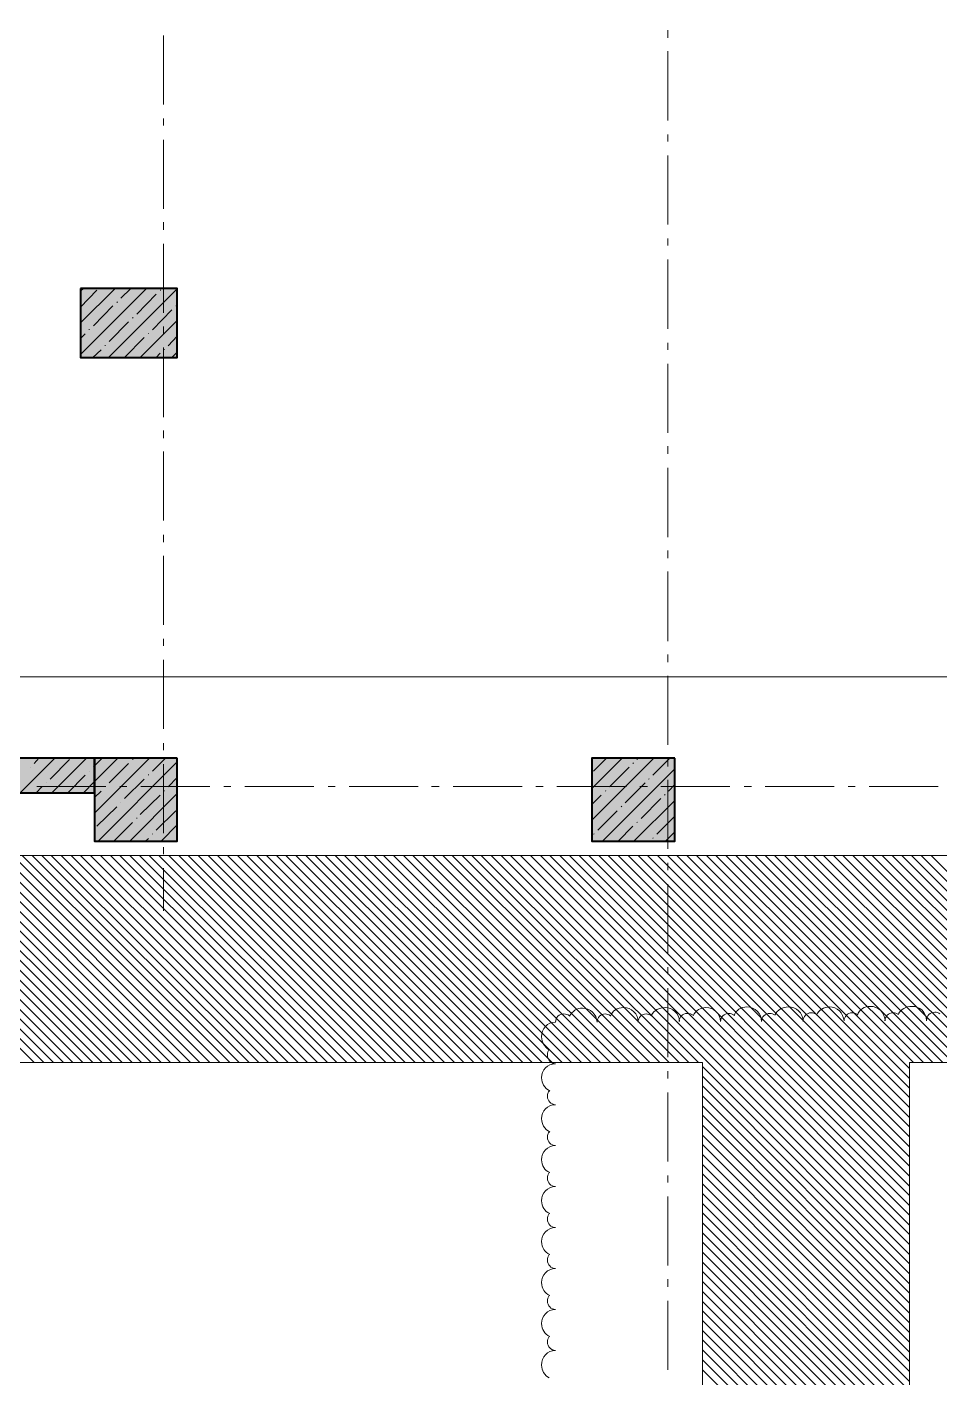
# Model space of a CAD drawing. Header units: millimetres. Extents: x -401725 to 250493, y 305116 to 802890.
# Drawn here: x -375120.402 to -375117.801, y 508979.047 to 508982.895 of the extents above; entities that cross this region are included whole.
import ezdxf

# ---------------------------------------------------------------- set-up
doc = ezdxf.new("R2010")
doc.units = ezdxf.units.MM
doc.layers.add('PDF _Геометрия', color=7, linetype='Continuous', true_color=0x1d1d1d)
doc.layers.add('PDF _Сплошная заливка', color=7, linetype='Continuous', true_color=0xffffff)

msp = doc.modelspace()

# ---------------------------------------------------------------- linework, layer by layer
at = {"layer": 'PDF _Геометрия', "color": 7, "lineweight": 9}
for points in [[(-375116.2147, 508980.5355), (-375116.2147, 508980.8121), (-375115.9781, 508980.8121), (-375115.9781, 508982.362), (-375116.8714, 508982.362), (-375116.8714, 508980.5355), (-375129.9025, 508980.5355), (-375129.9025, 508986.5202), (-375130.4225, 508986.5202), (-375130.4225, 508984.177), (-375130.7425, 508984.177), (-375130.7425, 508983.4687), (-375130.5441, 508983.4687), (-375130.5441, 508982.8787), (-375130.7425, 508982.8787), (-375130.7425, 508980.7721), (-375130.4225, 508980.7721), (-375130.4225, 508979.4922), (-375129.9025, 508979.4922), (-375129.9025, 508979.9455), (-375118.478, 508979.9455), (-375118.478, 508976.4606), (-375117.888, 508976.4606), (-375117.888, 508979.9455)], [(-375120.0131, 508982.8705), (-375120.0131, 508982.6738)], [(-375118.5764, 508982.8855), (-375118.5764, 508982.8638)], [(-375118.5764, 508982.8255), (-375118.5764, 508982.6288)], [(-375120.0131, 508982.6338), (-375120.0131, 508982.6138)], [(-375118.5764, 508982.5888), (-375118.5764, 508982.5688)], [(-375120.0131, 508982.5738), (-375120.0131, 508982.3771)], [(-375118.5764, 508982.5288), (-375118.5764, 508982.3321)], [(-375120.0131, 508982.3388), (-375120.0131, 508982.3171)], [(-375118.5764, 508982.2921), (-375118.5764, 508982.2721)], [(-375120.0131, 508982.2771), (-375120.0131, 508982.0805)], [(-375118.5764, 508982.2321), (-375118.5764, 508982.0355)], [(-375120.0131, 508982.0421), (-375120.0131, 508982.0205)], [(-375120.0131, 508981.9821), (-375120.0131, 508981.7838)], [(-375118.5764, 508981.9955), (-375118.5764, 508981.9755)], [(-375118.5764, 508981.9355), (-375118.5764, 508981.7388)], [(-375120.0131, 508981.7455), (-375120.0131, 508981.7238)], [(-375120.0131, 508981.6855), (-375120.0131, 508981.4888)], [(-375118.5764, 508981.7005), (-375118.5764, 508981.6788)], [(-375118.5764, 508981.6388), (-375118.5764, 508981.4421)], [(-375120.0131, 508981.4488), (-375120.0131, 508981.4271)], [(-375118.5764, 508981.4038), (-375118.5764, 508981.3821)], [(-375120.0131, 508981.3888), (-375120.0131, 508981.1921)], [(-375118.5764, 508981.3438), (-375118.5764, 508981.1455)], [(-375120.0131, 508981.1521), (-375120.0131, 508981.1321)], [(-375120.0131, 508981.0921), (-375120.0131, 508980.8955)], [(-375118.5764, 508981.1071), (-375118.5764, 508981.0855)], [(-375118.5764, 508981.0471), (-375118.5764, 508980.8505)], [(-375120.0131, 508980.8555), (-375120.0131, 508980.8355)], [(-375120.0131, 508980.7955), (-375120.0131, 508980.5988)], [(-375118.5764, 508980.8105), (-375118.5764, 508980.7888)], [(-375118.5764, 508980.7505), (-375118.5764, 508980.5538)], [(-375120.1781, 508980.7321), (-375120.3747, 508980.7321)], [(-375120.1181, 508980.7321), (-375120.1381, 508980.7321)], [(-375119.8814, 508980.7321), (-375120.0781, 508980.7321)], [(-375119.8214, 508980.7321), (-375119.8414, 508980.7321)], [(-375119.5847, 508980.7321), (-375119.7814, 508980.7321)], [(-375119.5247, 508980.7321), (-375119.5447, 508980.7321)], [(-375119.2881, 508980.7321), (-375119.4847, 508980.7321)], [(-375119.2281, 508980.7321), (-375119.2497, 508980.7321)], [(-375118.9914, 508980.7321), (-375119.1881, 508980.7321)], [(-375118.9314, 508980.7321), (-375118.9531, 508980.7321)], [(-375118.6947, 508980.7321), (-375118.8931, 508980.7321)], [(-375118.6347, 508980.7321), (-375118.6564, 508980.7321)], [(-375118.3997, 508980.7321), (-375118.5964, 508980.7321)], [(-375118.3381, 508980.7321), (-375118.3597, 508980.7321)], [(-375118.1031, 508980.7321), (-375118.2997, 508980.7321)], [(-375118.0431, 508980.7321), (-375118.0631, 508980.7321)], [(-375117.8064, 508980.7321), (-375118.0031, 508980.7321)], [(-375120.0131, 508980.5588), (-375120.0131, 508980.5388)], [(-375118.5764, 508980.5138), (-375118.5764, 508980.4938)], [(-375120.0131, 508980.4988), (-375120.0131, 508980.3771)], [(-375118.5764, 508980.4538), (-375118.5764, 508980.2571)], [(-375118.5764, 508980.2171), (-375118.5764, 508980.1971)], [(-375118.5764, 508980.1571), (-375118.5764, 508979.9605)], [(-375117.8881, 508979.9455), (-375105.0721, 508979.9455)], [(-375118.5764, 508979.9205), (-375118.5764, 508979.9005)], [(-375118.5764, 508979.8605), (-375118.5764, 508979.6638)], [(-375118.5764, 508979.6238), (-375118.5764, 508979.6038)], [(-375118.5764, 508979.5638), (-375118.5764, 508979.3671)], [(-375118.5764, 508979.3288), (-375118.5764, 508979.3071)], [(-375118.5764, 508979.2671), (-375118.5764, 508979.0705)]]:
    msp.add_lwpolyline(points, dxfattribs=at)
at = {"layer": 'PDF _Геометрия', "lineweight": 9}
for points in [[(-375120.2497, 508982.1421), (-375120.2414, 508982.1504)], [(-375120.2497, 508982.0521), (-375120.1514, 508982.1504)], [(-375120.2497, 508981.9621), (-375120.0614, 508982.1504)], [(-375120.2497, 508982.0971), (-375120.2031, 508982.1454)], [(-375120.1697, 508981.9538), (-375119.9747, 508982.1488)], [(-375120.1347, 508982.1221), (-375120.1064, 508982.1504)], [(-375120.0897, 508982.0771), (-375120.0347, 508982.1338)], [(-375120.0231, 508982.1455), (-375120.0214, 508982.1455)], [(-375120.2131, 508982.0438), (-375120.1581, 508982.1004)], [(-375120.1464, 508982.1105), (-375120.1447, 508982.1121)], [(-375120.0447, 508982.0321), (-375119.9897, 508982.0888)], [(-375119.9781, 508982.1005), (-375119.9764, 508982.1005)], [(-375120.1681, 508981.9988), (-375120.1131, 508982.0554)], [(-375120.1014, 508982.0655), (-375120.0997, 508982.0671)], [(-375120.0797, 508981.9538), (-375119.9747, 508982.0588)], [(-375120.2497, 508982.0071), (-375120.2364, 508982.0205)], [(-375120.2247, 508982.0321), (-375120.2247, 508982.0338)], [(-375120.1247, 508981.9538), (-375120.0681, 508982.0104)], [(-375120.0564, 508982.0205), (-375120.0564, 508982.0221)], [(-375119.9997, 508981.9871), (-375119.9747, 508982.0138)], [(-375120.2147, 508981.9538), (-375120.1914, 508981.9755)], [(-375120.1797, 508981.9871), (-375120.1797, 508981.9888)], [(-375120.0114, 508981.9755), (-375120.0114, 508981.9771)], [(-375120.0347, 508981.9538), (-375120.0231, 508981.9655)], [(-375119.9897, 508981.9538), (-375119.9747, 508981.9688)], [(-375120.4214, 508980.7138), (-375120.3231, 508980.8121)], [(-375120.3931, 508980.7871), (-375120.3931, 508980.7871)], [(-375120.3814, 508980.7971), (-375120.3681, 508980.8121)], [(-375120.3364, 508980.7521), (-375120.2814, 508980.8088)], [(-375120.3314, 508980.7138), (-375120.2331, 508980.8121)], [(-375120.2131, 508980.7871), (-375120.2097, 508980.7905), (-375120.1881, 508980.8121)], [(-375120.2097, 508980.7455), (-375120.1431, 508980.8121)], [(-375120.2097, 508980.6555), (-375120.0531, 508980.8121)], [(-375120.1997, 508980.5755), (-375119.9747, 508980.8021)], [(-375120.1681, 508980.7421), (-375120.1131, 508980.7971)], [(-375120.1014, 508980.8088), (-375120.0997, 508980.8105)], [(-375120.0447, 508980.7755), (-375120.0081, 508980.8121)], [(-375118.7931, 508980.7255), (-375118.7064, 508980.8121)], [(-375118.7931, 508980.6355), (-375118.6164, 508980.8121)], [(-375118.7881, 508980.7755), (-375118.7514, 508980.8121)], [(-375118.7631, 508980.5755), (-375118.5564, 508980.7821)], [(-375118.7431, 508980.7305), (-375118.6864, 508980.7871)], [(-375118.6764, 508980.7971), (-375118.6747, 508980.7988)], [(-375118.6647, 508980.8088), (-375118.6614, 508980.8121)], [(-375118.6197, 508980.7638), (-375118.5714, 508980.8121)], [(-375120.3481, 508980.7421), (-375120.3481, 508980.7421)], [(-375120.2864, 508980.7138), (-375120.2364, 508980.7638)], [(-375120.2414, 508980.7138), (-375120.2097, 508980.7455)], [(-375120.2247, 508980.7755), (-375120.2247, 508980.7755)], [(-375120.1247, 508980.6971), (-375120.0681, 508980.7521)], [(-375120.0564, 508980.7638), (-375120.0564, 508980.7655)], [(-375119.9997, 508980.7305), (-375119.9747, 508980.7571)], [(-375118.6981, 508980.6855), (-375118.6414, 508980.7421)], [(-375118.6314, 508980.7521), (-375118.6297, 508980.7538)], [(-375120.3764, 508980.7138), (-375120.3597, 508980.7305)], [(-375120.2097, 508980.7005), (-375120.1914, 508980.7188)], [(-375120.1797, 508980.7305), (-375120.1797, 508980.7305)], [(-375120.1097, 508980.5755), (-375119.9747, 508980.7121)], [(-375120.0797, 508980.6521), (-375120.0231, 508980.7071)], [(-375120.0114, 508980.7188), (-375120.0114, 508980.7205)], [(-375118.7931, 508980.6805), (-375118.7664, 508980.7071)], [(-375118.7547, 508980.7188), (-375118.7531, 508980.7205)], [(-375118.5864, 508980.7071), (-375118.5847, 508980.7088)], [(-375118.5747, 508980.7188), (-375118.5564, 508980.7371)], [(-375120.2031, 508980.6188), (-375120.1464, 508980.6738)], [(-375120.1347, 508980.6855), (-375120.1347, 508980.6855)], [(-375118.7097, 508980.6738), (-375118.7081, 508980.6755)], [(-375118.6731, 508980.5755), (-375118.5564, 508980.6921)], [(-375118.6531, 508980.6405), (-375118.5964, 508980.6971)], [(-375120.1547, 508980.5755), (-375120.1014, 508980.6288)], [(-375120.0897, 508980.6405), (-375120.0897, 508980.6421)], [(-375120.0347, 508980.6071), (-375119.9781, 508980.6621)], [(-375118.7764, 508980.6071), (-375118.7214, 508980.6621)], [(-375118.6647, 508980.6288), (-375118.6631, 508980.6305)], [(-375118.6081, 508980.5955), (-375118.5564, 508980.6471)], [(-375120.0447, 508980.5955), (-375120.0447, 508980.5971)], [(-375120.0197, 508980.5755), (-375119.9747, 508980.6221)], [(-375118.7881, 508980.5955), (-375118.7864, 508980.5971)], [(-375118.7181, 508980.5755), (-375118.6764, 508980.6188)], [(-375118.5831, 508980.5755), (-375118.5564, 508980.6021)], [(-375120.0647, 508980.5755), (-375120.0564, 508980.5838)], [(-375119.9764, 508980.5755), (-375119.9747, 508980.5771)], [(-375118.6197, 508980.5838), (-375118.6181, 508980.5855)]]:
    msp.add_lwpolyline(points, dxfattribs=at)
at = {"layer": 'PDF _Геометрия', "color": 7, "lineweight": 40}
for points in [[(-375120.2497, 508982.1504), (-375120.2497, 508981.9538), (-375119.9747, 508981.9538), (-375119.9747, 508982.1504)], [(-375121.2147, 508980.7138), (-375120.2098, 508980.7138), (-375120.2098, 508980.8121), (-375121.2147, 508980.8121)], [(-375119.9747, 508980.8121), (-375120.2097, 508980.8121), (-375120.2097, 508980.5755), (-375119.9747, 508980.5755)], [(-375118.5564, 508980.8121), (-375118.7931, 508980.8121), (-375118.7931, 508980.5755), (-375118.5564, 508980.5755)]]:
    msp.add_lwpolyline(points, close=True, dxfattribs=at)
at = {"layer": 'PDF _Геометрия', "color": 8, "lineweight": 9, "true_color": 0x808080}
msp.add_lwpolyline([(-375134.6731, 508981.0438), (-375091.6389, 508981.0438)], dxfattribs=at)
at = {"layer": 'PDF _Геометрия', "color": 9, "lineweight": 9, "true_color": 0xc3c3c3}
for points in [[(-375120.3814, 508979.9455), (-375120.973, 508980.5354)], [(-375120.3547, 508979.9455), (-375120.9447, 508980.5354)], [(-375120.3264, 508979.9455), (-375120.9164, 508980.5354)], [(-375120.2981, 508979.9455), (-375120.8897, 508980.5354)], [(-375120.2714, 508979.9455), (-375120.8614, 508980.5354)], [(-375120.2431, 508979.9455), (-375120.833, 508980.5354)], [(-375120.2147, 508979.9455), (-375120.8064, 508980.5354)], [(-375120.1881, 508979.9455), (-375120.778, 508980.5354)], [(-375120.1597, 508979.9455), (-375120.7497, 508980.5354)], [(-375120.1314, 508979.9455), (-375120.723, 508980.5354)], [(-375120.1031, 508979.9455), (-375120.6947, 508980.5354)], [(-375120.0764, 508979.9455), (-375120.6664, 508980.5354)], [(-375120.0481, 508979.9455), (-375120.638, 508980.5354)], [(-375120.0197, 508979.9455), (-375120.6114, 508980.5354)], [(-375119.9931, 508979.9455), (-375120.583, 508980.5354)], [(-375119.9647, 508979.9455), (-375120.5547, 508980.5354)], [(-375119.9364, 508979.9455), (-375120.528, 508980.5354)], [(-375119.9097, 508979.9455), (-375120.4997, 508980.5354)], [(-375119.8814, 508979.9455), (-375120.4714, 508980.5354)], [(-375119.8531, 508979.9455), (-375120.443, 508980.5354)], [(-375119.8247, 508979.9455), (-375120.4164, 508980.5354)], [(-375119.7981, 508979.9455), (-375120.388, 508980.5354)], [(-375119.7697, 508979.9455), (-375120.3597, 508980.5354)], [(-375119.7414, 508979.9455), (-375120.333, 508980.5354)], [(-375119.7147, 508979.9455), (-375120.3047, 508980.5354)], [(-375119.6864, 508979.9455), (-375120.2764, 508980.5354)], [(-375119.6581, 508979.9455), (-375120.2497, 508980.5354)], [(-375119.6297, 508979.9455), (-375120.2214, 508980.5354)], [(-375119.6031, 508979.9455), (-375120.193, 508980.5354)], [(-375119.5747, 508979.9455), (-375120.1647, 508980.5354)], [(-375119.5464, 508979.9455), (-375120.138, 508980.5354)], [(-375119.5197, 508979.9455), (-375120.1097, 508980.5354)], [(-375119.4914, 508979.9455), (-375120.0814, 508980.5354)], [(-375119.4631, 508979.9455), (-375120.0547, 508980.5354)], [(-375119.4364, 508979.9455), (-375120.0264, 508980.5354)], [(-375119.4081, 508979.9455), (-375119.998, 508980.5354)], [(-375119.3797, 508979.9455), (-375119.9697, 508980.5354)], [(-375119.3514, 508979.9455), (-375119.943, 508980.5354)], [(-375119.3247, 508979.9455), (-375119.9147, 508980.5354)], [(-375119.2964, 508979.9455), (-375119.8864, 508980.5354)], [(-375119.2681, 508979.9455), (-375119.8597, 508980.5354)], [(-375119.2414, 508979.9455), (-375119.8314, 508980.5354)], [(-375119.2131, 508979.9455), (-375119.803, 508980.5354)], [(-375119.1847, 508979.9455), (-375119.7764, 508980.5354)], [(-375119.1581, 508979.9455), (-375119.748, 508980.5354)], [(-375119.1297, 508979.9455), (-375119.7197, 508980.5354)], [(-375119.1014, 508979.9455), (-375119.6914, 508980.5354)], [(-375119.0731, 508979.9455), (-375119.6647, 508980.5354)], [(-375119.0464, 508979.9455), (-375119.6364, 508980.5354)], [(-375119.0181, 508979.9455), (-375119.608, 508980.5354)], [(-375118.9897, 508979.9455), (-375119.5814, 508980.5354)], [(-375118.9631, 508979.9455), (-375119.553, 508980.5354)], [(-375118.9347, 508979.9455), (-375119.5247, 508980.5354)], [(-375118.9064, 508979.9455), (-375119.498, 508980.5354)], [(-375118.8781, 508979.9455), (-375119.4697, 508980.5354)], [(-375118.8514, 508979.9455), (-375119.4414, 508980.5354)], [(-375118.8231, 508979.9455), (-375119.413, 508980.5354)], [(-375118.7947, 508979.9455), (-375119.3864, 508980.5354)], [(-375118.7681, 508979.9455), (-375119.358, 508980.5354)], [(-375118.7397, 508979.9455), (-375119.3297, 508980.5354)], [(-375118.7114, 508979.9455), (-375119.303, 508980.5354)], [(-375118.6847, 508979.9455), (-375119.2747, 508980.5354)], [(-375118.6564, 508979.9455), (-375119.2464, 508980.5354)], [(-375118.6281, 508979.9455), (-375119.218, 508980.5354)], [(-375118.5997, 508979.9455), (-375119.1914, 508980.5354)], [(-375118.5731, 508979.9455), (-375119.163, 508980.5354)], [(-375118.5447, 508979.9455), (-375119.1347, 508980.5354)], [(-375118.5164, 508979.9455), (-375119.108, 508980.5354)], [(-375118.4897, 508979.9455), (-375119.0797, 508980.5354)], [(-375117.8881, 508979.3721), (-375119.0513, 508980.5354)], [(-375117.8881, 508979.3988), (-375119.0247, 508980.5354)], [(-375117.8881, 508979.4271), (-375118.9963, 508980.5354)], [(-375117.8881, 508979.4555), (-375118.968, 508980.5354)], [(-375117.8881, 508979.4821), (-375118.9397, 508980.5354)], [(-375117.8881, 508979.5105), (-375118.913, 508980.5354)], [(-375117.8881, 508979.5388), (-375118.8847, 508980.5354)], [(-375117.8881, 508979.5671), (-375118.8564, 508980.5354)], [(-375117.8881, 508979.5938), (-375118.8297, 508980.5354)], [(-375117.8881, 508979.6221), (-375118.8014, 508980.5354)], [(-375117.8881, 508979.6505), (-375118.773, 508980.5354)], [(-375117.8881, 508979.6771), (-375118.7464, 508980.5354)], [(-375117.8881, 508979.7055), (-375118.718, 508980.5354)], [(-375117.8881, 508979.7338), (-375118.6897, 508980.5354)], [(-375117.8881, 508979.7621), (-375118.6614, 508980.5354)], [(-375117.8881, 508979.7888), (-375118.6347, 508980.5354)], [(-375117.8881, 508979.8171), (-375118.6064, 508980.5354)], [(-375117.8881, 508979.8455), (-375118.578, 508980.5354)], [(-375117.8881, 508979.8721), (-375118.5514, 508980.5354)], [(-375117.8881, 508979.9005), (-375118.523, 508980.5354)], [(-375117.8881, 508979.9288), (-375118.4947, 508980.5354)], [(-375117.8764, 508979.9455), (-375118.4664, 508980.5354)], [(-375117.8481, 508979.9455), (-375118.4397, 508980.5354)], [(-375117.8214, 508979.9455), (-375118.4114, 508980.5354)], [(-375117.7931, 508979.9455), (-375118.383, 508980.5354)], [(-375117.7647, 508979.9455), (-375118.3564, 508980.5354)], [(-375117.7381, 508979.9455), (-375118.328, 508980.5354)], [(-375117.7097, 508979.9455), (-375118.2997, 508980.5354)], [(-375117.6814, 508979.9455), (-375118.273, 508980.5354)], [(-375117.6531, 508979.9455), (-375118.2447, 508980.5354)], [(-375117.6264, 508979.9455), (-375118.2164, 508980.5354)], [(-375117.5981, 508979.9455), (-375118.188, 508980.5354)], [(-375117.5697, 508979.9455), (-375118.1614, 508980.5354)], [(-375117.5431, 508979.9455), (-375118.133, 508980.5354)], [(-375117.5147, 508979.9455), (-375118.1047, 508980.5354)], [(-375117.4864, 508979.9455), (-375118.078, 508980.5354)], [(-375117.4597, 508979.9455), (-375118.0497, 508980.5354)], [(-375117.4314, 508979.9455), (-375118.0214, 508980.5354)], [(-375117.4031, 508979.9455), (-375117.9947, 508980.5354)], [(-375117.3747, 508979.9455), (-375117.9664, 508980.5354)], [(-375117.3481, 508979.9455), (-375117.938, 508980.5354)], [(-375117.3197, 508979.9455), (-375117.9097, 508980.5354)], [(-375117.2914, 508979.9455), (-375117.883, 508980.5354)], [(-375117.2647, 508979.9455), (-375117.8547, 508980.5354)], [(-375117.2364, 508979.9455), (-375117.8264, 508980.5354)], [(-375117.8881, 508979.3438), (-375118.478, 508979.9338)], [(-375117.8881, 508979.3155), (-375118.478, 508979.9071)], [(-375117.8881, 508979.2888), (-375118.478, 508979.8788)], [(-375117.8881, 508979.2605), (-375118.478, 508979.8504)], [(-375117.8881, 508979.2321), (-375118.478, 508979.8221)], [(-375117.8881, 508979.2038), (-375118.478, 508979.7954)], [(-375117.8881, 508979.1771), (-375118.478, 508979.7671)], [(-375117.8881, 508979.1488), (-375118.478, 508979.7388)], [(-375117.8881, 508979.1205), (-375118.478, 508979.7121)], [(-375117.8881, 508979.0938), (-375118.478, 508979.6838)], [(-375117.8881, 508979.0655), (-375118.478, 508979.6554)], [(-375117.8881, 508979.0371), (-375118.478, 508979.6288)], [(-375117.8881, 508979.0105), (-375118.478, 508979.6004)], [(-375117.8881, 508978.9821), (-375118.478, 508979.5721)], [(-375117.8881, 508978.9538), (-375118.478, 508979.5438)], [(-375117.8881, 508978.9255), (-375118.478, 508979.5171)], [(-375117.8881, 508978.8988), (-375118.478, 508979.4888)], [(-375117.8881, 508978.8705), (-375118.478, 508979.4604)], [(-375117.8881, 508978.8421), (-375118.478, 508979.4338)], [(-375117.8881, 508978.8155), (-375118.478, 508979.4054)], [(-375117.8881, 508978.7871), (-375118.478, 508979.3771)], [(-375117.8881, 508978.7588), (-375118.478, 508979.3504)], [(-375117.8881, 508978.7305), (-375118.478, 508979.3221)], [(-375117.8881, 508978.7038), (-375118.478, 508979.2938)], [(-375117.8881, 508978.6755), (-375118.478, 508979.2654)], [(-375117.8881, 508978.6471), (-375118.478, 508979.2388)], [(-375117.8881, 508978.6205), (-375118.478, 508979.2104)], [(-375117.8881, 508978.5921), (-375118.478, 508979.1821)], [(-375117.8881, 508978.5638), (-375118.478, 508979.1554)], [(-375117.8881, 508978.5371), (-375118.478, 508979.1271)], [(-375117.8881, 508978.5088), (-375118.478, 508979.0988)], [(-375117.8881, 508978.4805), (-375118.478, 508979.0704)]]:
    msp.add_lwpolyline(points, dxfattribs=at)
at = {"layer": 'PDF _Геометрия', "color": 1, "lineweight": 9}
for points in [[(-375118.8964, 508980.0604), (-375118.8964, 508980.0604)], [(-375118.7781, 508980.0605), (-375118.7781, 508980.0605)], [(-375118.6614, 508980.0605), (-375118.6614, 508980.0605)], [(-375118.5447, 508980.0621), (-375118.5447, 508980.0621)], [(-375118.4264, 508980.0621), (-375118.4264, 508980.0621)], [(-375118.3097, 508980.0621), (-375118.3097, 508980.0621)], [(-375118.1914, 508980.0638), (-375118.1914, 508980.0621)], [(-375118.0747, 508980.0638), (-375118.0747, 508980.0638)], [(-375117.9581, 508980.0638), (-375117.9581, 508980.0638)], [(-375117.8397, 508980.0655), (-375117.8397, 508980.0638)], [(-375118.8964, 508979.9421), (-375118.8964, 508979.9421)], [(-375118.8964, 508979.8254), (-375118.8964, 508979.8254)], [(-375118.8964, 508979.7088), (-375118.8964, 508979.7088)], [(-375118.8964, 508979.5921), (-375118.8964, 508979.5921)], [(-375118.8964, 508979.4754), (-375118.8964, 508979.4754)], [(-375118.8964, 508979.3588), (-375118.8964, 508979.3588)], [(-375118.8964, 508979.2421), (-375118.8964, 508979.2421)], [(-375118.8964, 508979.1254), (-375118.8964, 508979.1254)]]:
    msp.add_lwpolyline(points, dxfattribs=at)
for centre in [(-375118.7027, 508980.0609), (-375118.351, 508980.0625), (-375117.9993, 508980.0642)]:
    msp.add_arc(centre, 0.0413, 359.4352, 90.5648, dxfattribs=at)
for points in [[(-375118.8564, 508980.0771), (-375118.8497, 508980.0921), (-375118.8347, 508980.1005), (-375118.8197, 508980.1005)], [(-375118.8197, 508980.1005), (-375118.7981, 508980.1005), (-375118.7797, 508980.0838), (-375118.7781, 508980.0605)], [(-375118.7397, 508980.0771), (-375118.7347, 508980.0938), (-375118.7197, 508980.1021), (-375118.7031, 508980.1021)], [(-375118.6231, 508980.0805), (-375118.6164, 508980.0938), (-375118.6014, 508980.1021), (-375118.5847, 508980.1021)], [(-375118.5847, 508980.1021), (-375118.5631, 508980.1021), (-375118.5447, 508980.0854), (-375118.5431, 508980.0621)], [(-375118.5047, 508980.0788), (-375118.4981, 508980.0938), (-375118.4831, 508980.1021), (-375118.4681, 508980.1021)], [(-375118.4681, 508980.1021), (-375118.4464, 508980.1021), (-375118.4281, 508980.0854), (-375118.4264, 508980.0621)], [(-375118.3881, 508980.0788), (-375118.3831, 508980.0955), (-375118.3681, 508980.1038), (-375118.3514, 508980.1038)], [(-375118.2714, 508980.0821), (-375118.2647, 508980.0955), (-375118.2497, 508980.1038), (-375118.2331, 508980.1038)], [(-375118.2331, 508980.1038), (-375118.2114, 508980.1038), (-375118.1914, 508980.0871), (-375118.1914, 508980.0638)], [(-375118.1914, 508980.0638), (-375118.1914, 508980.0771), (-375118.1814, 508980.0871), (-375118.1681, 508980.0871)], [(-375118.1681, 508980.0871), (-375118.1631, 508980.0871), (-375118.1581, 508980.0854), (-375118.1531, 508980.0821)], [(-375118.1531, 508980.0805), (-375118.1464, 508980.0955), (-375118.1314, 508980.1038), (-375118.1164, 508980.1038)], [(-375118.1164, 508980.1038), (-375118.0947, 508980.1038), (-375118.0764, 508980.0871), (-375118.0747, 508980.0638)], [(-375118.0747, 508980.0638), (-375118.0747, 508980.0771), (-375118.0647, 508980.0871), (-375118.0514, 508980.0871)], [(-375118.0514, 508980.0871), (-375118.0464, 508980.0871), (-375118.0414, 508980.0854), (-375118.0364, 508980.0821)], [(-375118.0364, 508980.0805), (-375118.0314, 508980.0971), (-375118.0164, 508980.1054), (-375117.9997, 508980.1054)], [(-375117.9581, 508980.0638), (-375117.9581, 508980.0771), (-375117.9481, 508980.0871), (-375117.9347, 508980.0871)], [(-375117.9347, 508980.0871), (-375117.9297, 508980.0871), (-375117.9247, 508980.0854), (-375117.9197, 508980.0821)], [(-375117.9197, 508980.0838), (-375117.9131, 508980.0971), (-375117.8981, 508980.1054), (-375117.8814, 508980.1054)], [(-375117.8814, 508980.1054), (-375117.8597, 508980.1054), (-375117.8397, 508980.0888), (-375117.8397, 508980.0655)], [(-375117.8397, 508980.0655), (-375117.8397, 508980.0788), (-375117.8297, 508980.0888), (-375117.8164, 508980.0888)], [(-375117.8164, 508980.0888), (-375117.8114, 508980.0888), (-375117.8064, 508980.0871), (-375117.8014, 508980.0838)], [(-375118.9364, 508980.0188), (-375118.9364, 508980.0421), (-375118.9197, 508980.0604), (-375118.8964, 508980.0604)], [(-375118.8964, 508980.0604), (-375118.8964, 508980.0738), (-375118.8864, 508980.0838), (-375118.8731, 508980.0838)], [(-375118.8731, 508980.0838), (-375118.8664, 508980.0838), (-375118.8614, 508980.0821), (-375118.8564, 508980.0788)], [(-375118.7781, 508980.0605), (-375118.7781, 508980.0738), (-375118.7681, 508980.0838), (-375118.7547, 508980.0838)], [(-375118.7547, 508980.0838), (-375118.7497, 508980.0838), (-375118.7447, 508980.0821), (-375118.7397, 508980.0788)], [(-375118.6614, 508980.0605), (-375118.6614, 508980.0738), (-375118.6514, 508980.0838), (-375118.6381, 508980.0838)], [(-375118.6381, 508980.0838), (-375118.6331, 508980.0838), (-375118.6281, 508980.0821), (-375118.6231, 508980.0788)], [(-375118.5447, 508980.0621), (-375118.5447, 508980.0755), (-375118.5347, 508980.0854), (-375118.5214, 508980.0854)], [(-375118.5214, 508980.0854), (-375118.5147, 508980.0854), (-375118.5097, 508980.0838), (-375118.5047, 508980.0805)], [(-375118.4264, 508980.0621), (-375118.4264, 508980.0755), (-375118.4164, 508980.0854), (-375118.4031, 508980.0854)], [(-375118.4031, 508980.0854), (-375118.3981, 508980.0854), (-375118.3931, 508980.0838), (-375118.3881, 508980.0805)], [(-375118.3097, 508980.0621), (-375118.3097, 508980.0755), (-375118.2997, 508980.0854), (-375118.2864, 508980.0854)], [(-375118.2864, 508980.0854), (-375118.2814, 508980.0854), (-375118.2764, 508980.0838), (-375118.2714, 508980.0805)], [(-375118.1914, 508980.0621), (-375118.1914, 508980.0638), (-375118.1914, 508980.0638), (-375118.1914, 508980.0638)], [(-375117.8397, 508980.0638), (-375117.8397, 508980.0655), (-375117.8397, 508980.0655), (-375117.8397, 508980.0655)], [(-375118.9147, 508979.9821), (-375118.9281, 508979.9888), (-375118.9364, 508980.0038), (-375118.9364, 508980.0188)], [(-375118.9197, 508979.9671), (-375118.9197, 508979.9738), (-375118.9181, 508979.9788), (-375118.9147, 508979.9838)], [(-375118.9364, 508979.9021), (-375118.9364, 508979.9238), (-375118.9197, 508979.9421), (-375118.8964, 508979.9421)], [(-375118.8964, 508979.9421), (-375118.9097, 508979.9421), (-375118.9197, 508979.9538), (-375118.9197, 508979.9671)], [(-375118.9147, 508979.8655), (-375118.9281, 508979.8721), (-375118.9364, 508979.8871), (-375118.9364, 508979.9021)], [(-375118.9197, 508979.8488), (-375118.9197, 508979.8554), (-375118.9181, 508979.8621), (-375118.9131, 508979.8654)], [(-375118.9364, 508979.7854), (-375118.9364, 508979.8071), (-375118.9197, 508979.8254), (-375118.8964, 508979.8254)], [(-375118.8964, 508979.8254), (-375118.9097, 508979.8254), (-375118.9197, 508979.8371), (-375118.9197, 508979.8488)], [(-375118.9147, 508979.7488), (-375118.9281, 508979.7555), (-375118.9364, 508979.7704), (-375118.9364, 508979.7854)], [(-375118.9197, 508979.7321), (-375118.9197, 508979.7388), (-375118.9181, 508979.7454), (-375118.9131, 508979.7488)], [(-375118.9364, 508979.6688), (-375118.9364, 508979.6904), (-375118.9197, 508979.7088), (-375118.8964, 508979.7088)], [(-375118.8964, 508979.7088), (-375118.9097, 508979.7088), (-375118.9197, 508979.7204), (-375118.9197, 508979.7321)], [(-375118.9131, 508979.6321), (-375118.9281, 508979.6388), (-375118.9364, 508979.6521), (-375118.9364, 508979.6688)], [(-375118.9197, 508979.6154), (-375118.9197, 508979.6221), (-375118.9181, 508979.6271), (-375118.9147, 508979.6321)], [(-375118.9364, 508979.5521), (-375118.9364, 508979.5738), (-375118.9197, 508979.5921), (-375118.8964, 508979.5921)], [(-375118.8964, 508979.5921), (-375118.9097, 508979.5921), (-375118.9197, 508979.6038), (-375118.9197, 508979.6154)], [(-375118.9131, 508979.5155), (-375118.9281, 508979.5221), (-375118.9364, 508979.5355), (-375118.9364, 508979.5521)], [(-375118.9197, 508979.4988), (-375118.9197, 508979.5054), (-375118.9181, 508979.5104), (-375118.9147, 508979.5154)], [(-375118.9364, 508979.4355), (-375118.9364, 508979.4571), (-375118.9197, 508979.4754), (-375118.8964, 508979.4754)], [(-375118.8964, 508979.4754), (-375118.9097, 508979.4754), (-375118.9197, 508979.4871), (-375118.9197, 508979.4988)], [(-375118.9131, 508979.3988), (-375118.9281, 508979.4055), (-375118.9364, 508979.4188), (-375118.9364, 508979.4355)], [(-375118.9197, 508979.3821), (-375118.9197, 508979.3888), (-375118.9181, 508979.3938), (-375118.9147, 508979.3988)], [(-375118.9364, 508979.3188), (-375118.9364, 508979.3404), (-375118.9197, 508979.3588), (-375118.8964, 508979.3588)], [(-375118.8964, 508979.3588), (-375118.9097, 508979.3588), (-375118.9197, 508979.3704), (-375118.9197, 508979.3821)], [(-375118.9131, 508979.2821), (-375118.9281, 508979.2888), (-375118.9364, 508979.3021), (-375118.9364, 508979.3188)], [(-375118.9197, 508979.2654), (-375118.9197, 508979.2721), (-375118.9181, 508979.2771), (-375118.9147, 508979.2821)], [(-375118.9364, 508979.2021), (-375118.9364, 508979.2238), (-375118.9197, 508979.2421), (-375118.8964, 508979.2421)], [(-375118.8964, 508979.2421), (-375118.9097, 508979.2421), (-375118.9197, 508979.2538), (-375118.9197, 508979.2654)], [(-375118.9131, 508979.1655), (-375118.9281, 508979.1721), (-375118.9364, 508979.1855), (-375118.9364, 508979.2021)], [(-375118.9197, 508979.1488), (-375118.9197, 508979.1554), (-375118.9181, 508979.1604), (-375118.9147, 508979.1654)], [(-375118.9364, 508979.0838), (-375118.9364, 508979.1071), (-375118.9197, 508979.1254), (-375118.8964, 508979.1254)], [(-375118.8964, 508979.1254), (-375118.9097, 508979.1254), (-375118.9197, 508979.1371), (-375118.9197, 508979.1488)], [(-375118.9147, 508979.0471), (-375118.9281, 508979.0538), (-375118.9364, 508979.0688), (-375118.9364, 508979.0838)]]:
    msp.add_open_spline(points, degree=3, dxfattribs=at)
at = {"layer": 'PDF _Сплошная заливка', "lineweight": 5, "transparency": 33554559}
for points in [[(-375120.2504, 508982.1508), (-375120.2504, 508981.9542), (-375119.9754, 508982.1508), (-375119.9754, 508981.9542)], [(-375121.2154, 508980.8125), (-375121.2154, 508980.7142), (-375120.2104, 508980.8125), (-375120.2104, 508980.7142)], [(-375120.2104, 508980.8125), (-375120.2104, 508980.5759), (-375119.9754, 508980.8125), (-375119.9754, 508980.5759)], [(-375118.7938, 508980.8125), (-375118.7938, 508980.5759), (-375118.5571, 508980.8125), (-375118.5571, 508980.5759)]]:
    msp.add_solid(points, dxfattribs=at)

doc.saveas('drawing.dxf')
